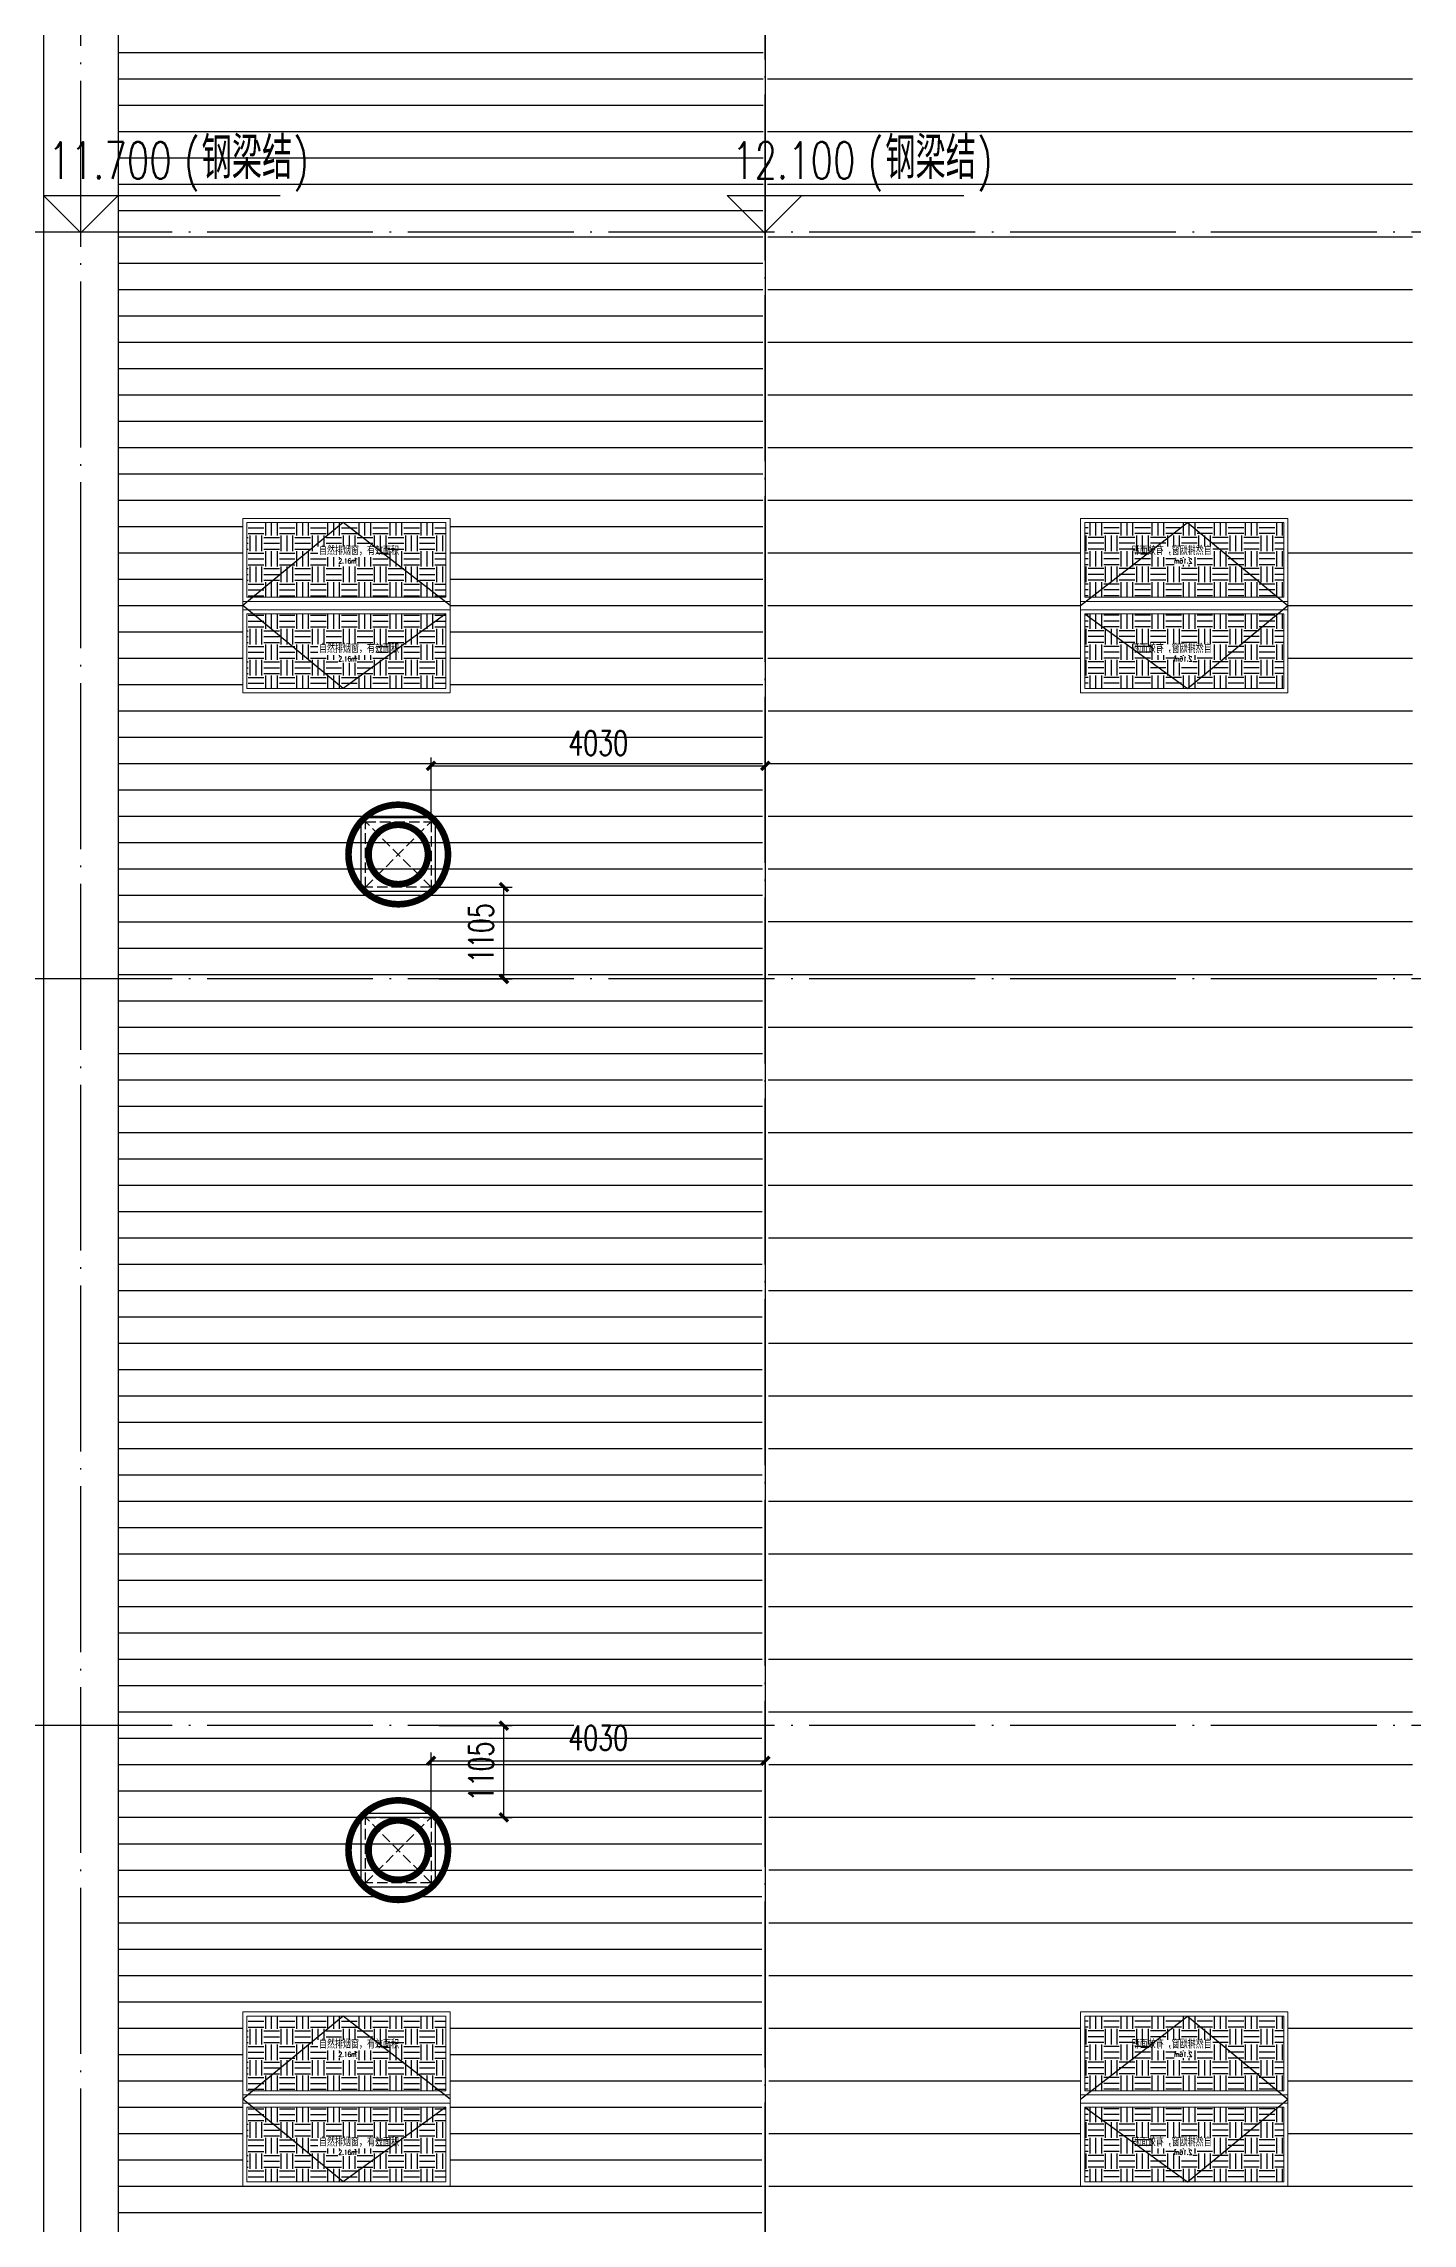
# Model space of a CAD drawing. Extents: x -555607 to 460190, y 498714 to 1664455.
# Drawn here: x 305596 to 322096, y 762821 to 789093 of the extents above; entities that cross this region are included whole.
import ezdxf

# ---------------------------------------------------------------- set-up
doc = ezdxf.new("R2010")
doc.units = 0
doc.header["$LTSCALE"] = 1000
doc.header["$MEASUREMENT"] = 0
for name, pattern in [('DASH', [0.35, 0.25, -0.1]), ('DOTE', [2.42, 2, -0.2, 0.02, -0.2]), ('HIDDEN', [9.525, 6.35, -3.175])]:
    doc.linetypes.add(name, pattern=pattern)
doc.layers.get('Defpoints').update_dxf_attribs({"color": 210})
for name, color, linetype in [('A-AXIS-DOTE', 14, 'DOTE'), ('A-AXIS-DP', 126, 'Continuous'), ('A-AXIS-SYMB', 3, 'Continuous'), ('A-HATCH-2', 251, 'Continuous'), ('A-LIN-V', 9, 'Continuous'), ('A-SFCE', 30, 'Continuous'), ('A-WINDOW', 8, 'Continuous'), ('SPACE', 7, 'Continuous'), ('SPACE_HATCH', 8, 'Continuous'), ('参考线', 8, 'Continuous'), ('外框', 1, 'HIDDEN'), ('暖通', 7, 'Continuous')]:
    doc.layers.add(name, color=color, linetype=linetype)
doc.layers.add('成型线', color=3, linetype='Continuous', lineweight=18)
doc.styles.add('_TCH_DIM', font='SIMPLEX', dxfattribs={"bigfont": 'GBCBIG'})
doc.styles.add('_TCH_DIM_T3', font='SIMPLEX', dxfattribs={"width": 0.705882, "bigfont": 'GBCBIG'})
doc.styles.add('_TCH_SPACE', font='SIMPLEX', dxfattribs={"height": 5, "bigfont": 'GBCBIG'})
doc.dimstyles.new('_TCH_ARCH&&100', dxfattribs={"dimtxt": 297.5, "dimasz": 100, "dimexe": 100, "dimexo": 100, "dimgap": 126.25, "dimtad": 1, "dimdec": 0, "dimzin": 0, "dimdsep": 46, "dimtxsty": '_TCH_DIM_T3', "dimblk": 'ARCHTICK', "dimcen": 0.09, "dimclrt": 7, "dimazin": 2, "dimtfac": 1, "dimtdec": 0, "dimtix": 1, "dimtmove": 2, "dimatfit": 3, "dimfxl": 100, "dimtolj": 1, "dimtzin": 0, "dimarcsym": 0})
pattern_1 = [(0, (0, 0), (187.5, 187.5), [187.5, -187.5]), (0, (0, 70.31), (187.5, 187.5), [187.5, -187.5]), (0, (0, 140.62), (187.5, 187.5), [187.5, -187.5]), (90, (23.44, 164.06), (-187.5, 187.5), [187.5, -187.5]), (90, (93.75, 164.06), (-187.5, 187.5), [187.5, -187.5]), (90, (164.06, 164.06), (-187.5, 187.5), [187.5, -187.5])]

# ---------------------------------------------------------------- blocks, each defined once
blk = doc.blocks.new('44')
blk.add_wipeout([(277446, 745270), (279946, 745270), (279946, 747370), (277446, 747370)]).dxf.layer = '参考线'
at = {"layer": 'SPACE_HATCH'}
h = blk.add_hatch(dxfattribs=at)
h.set_pattern_fill('土壤', color=250, scale=50, style=0)
h.set_pattern_definition(pattern_1)
h.paths.add_polyline_path([(277496, 746420), (279896, 746420), (279896, 747320), (277496, 747320)])
h.paths.add_polyline_path([(278352, 746904), (279057, 746904), (279057, 747034), (278352, 747034)])
h.paths.add_polyline_path([(278591, 746811), (278817, 746811), (278817, 746895), (278591, 746895)])
h = blk.add_hatch(dxfattribs=at)
h.set_pattern_fill('土壤', color=250, scale=50, style=0)
h.set_pattern_definition(pattern_1)
h.paths.add_polyline_path([(277496, 746220), (279896, 746220), (279896, 745320), (277496, 745320)])
h.paths.add_polyline_path([(278352, 745724), (279057, 745724), (279057, 745854), (278352, 745854)])
h.paths.add_polyline_path([(278591, 745631), (278817, 745631), (278817, 745715), (278591, 745715)])
at = {"layer": '外框', "color": 250}
for points in [[(279946, 746320), (278658, 747320), (277446, 746320)], [(279896, 746220), (278658, 745320), (277446, 746320)]]:
    blk.add_lwpolyline(points, dxfattribs=at)
at = {"layer": '成型线', "color": 8}
for p, q in [((279946, 745270), (279946, 747370)), ((277496, 746420), (279896, 746420)), ((277446, 746370), (279946, 746370)), ((277446, 746270), (279946, 746270)), ((277496, 746220), (279896, 746220))]:
    blk.add_line(p, q, dxfattribs=at)
for points in [[(279946, 745270), (277446, 745270), (277446, 747370), (279946, 747370)], [(277496, 746420), (277496, 747320), (279896, 747320), (279896, 746420)], [(279896, 746220), (279896, 745320), (277496, 745320), (277496, 746220)]]:
    blk.add_lwpolyline(points, dxfattribs=at)
at = {"layer": 'SPACE', "color": 250, "style": '_TCH_SPACE'}
for p in [(278365, 746930), (278365, 745750)]:
    blk.add_text('自然排烟窗，有效面积', height=96.5, dxfattribs=at).set_placement(p)
at = {"layer": 'SPACE', "color": 250, "style": '_TCH_SPACE', "width": 0.705882}
for s, height, p in [('2.16m', 59.5, (278600, 746828)), ('2', 29.8, (278792, 746863)), ('2.16m', 59.5, (278600, 745648)), ('2', 29.8, (278792, 745683))]:
    blk.add_text(s, height=height, dxfattribs=at).set_placement(p)
blk = doc.blocks.new('nr3453464')
at = {"layer": 'A-LIN-V'}
blk.add_blockref('44', (14050, 72000), dxfattribs=at)
at = {"layer": 'A-LIN-V', "xscale": -0.9999999999999998}
blk.add_blockref('44', (581542, 72000), dxfattribs=at)
blk = doc.blocks.new('242343243')
at = {"layer": 'A-WINDOW'}
for p in [(16500, -36000), (16500, -54000)]:
    blk.add_blockref('nr3453464', p, dxfattribs=at)
blk = doc.blocks.new('fengji')
at = {"layer": '暖通', "color": 7, "linetype": 'DASH', "ltscale": 0.5}
for p, q in [((-395, 395), (395, -395)), ((395, 395), (-395, -395))]:
    blk.add_line(p, q, dxfattribs=at)
at = {"layer": '暖通', "color": 7, "const_width": 79.8}
for points in [[(0, -600, -1), (0, 600, -1)], [(0, -600, 1), (0, 600, 1)]]:
    blk.add_lwpolyline(points, format="xyb", dxfattribs=at)
at = {"layer": '暖通', "color": 7, "ltscale": 0.5}
blk.add_lwpolyline([(-445, 445), (445, 445), (445, -445), (-445, -445)], close=True, dxfattribs=at)
at = {"layer": '暖通', "color": 7, "linetype": 'DASH', "const_width": 79.8}
for points in [[(0, -358, -1), (0, 358, -1)], [(0, -358, 1), (0, 358, 1)]]:
    blk.add_lwpolyline(points, format="xyb", dxfattribs=at)
at = {"layer": '暖通', "color": 7, "linetype": 'DASH', "ltscale": 0.5}
blk.add_lwpolyline([(-395, 395), (395, 395), (395, -395), (-395, -395)], close=True, dxfattribs=at)
blk = doc.blocks.new('_ArchTick')
at = {"color": 0, "linetype": 'ByBlock', "const_width": 0.4}
blk.add_lwpolyline([(-0.5, -0.5), (0.5, 0.5)], dxfattribs=at)
blk = doc.blocks.new('*D667')
at = {"layer": 'A-AXIS-DP', "color": 0, "lineweight": -2, "transparency": 16777216}
for p, q in [((310266, 779805), (310266, 780488)), ((310266, 780388), (314296, 780388)), ((314296, 779805), (314296, 780488))]:
    blk.add_line(p, q, dxfattribs=at)
at = {"layer": 'Defpoints', "color": 0, "transparency": 16777216}
for p in [(314296, 780388), (310266, 779705), (314296, 779705)]:
    blk.add_point(p, dxfattribs=at)
at = {"layer": 'A-AXIS-DP', "color": 0, "lineweight": -2, "transparency": 16777216, "xscale": 100, "yscale": 100, "zscale": 100, "rotation": 180}
blk.add_blockref('_ArchTick', (310266, 780388), dxfattribs=at)
at = {"layer": 'A-AXIS-DP', "color": 0, "lineweight": -2, "transparency": 16777216, "xscale": 100, "yscale": 100, "zscale": 100}
blk.add_blockref('_ArchTick', (314296, 780388), dxfattribs=at)
at = {"layer": 'A-AXIS-DP', "color": 7, "transparency": 16777216, "insert": (312281, 780663), "char_height": 297.5, "attachment_point": 5, "style": '_TCH_DIM_T3'}
blk.add_mtext('\\A1;4030', dxfattribs=at)
blk = doc.blocks.new('*D668')
at = {"layer": 'A-AXIS-DP', "color": 0, "lineweight": -2, "transparency": 16777216}
for p, q in [((310366, 778925), (311245, 778925)), ((311145, 777820), (311145, 778925)), ((310366, 777820), (311245, 777820))]:
    blk.add_line(p, q, dxfattribs=at)
at = {"layer": 'Defpoints', "color": 0, "transparency": 16777216}
for p in [(310266, 778925), (311145, 778925), (310266, 777820)]:
    blk.add_point(p, dxfattribs=at)
at = {"layer": 'A-AXIS-DP', "color": 0, "lineweight": -2, "transparency": 16777216, "xscale": 100, "yscale": 100, "zscale": 100}
for p, rotation in [((311145, 778925), 90), ((311145, 777820), 270)]:
    blk.add_blockref('_ArchTick', p, dxfattribs=dict(at, rotation=rotation))
at = {"layer": 'A-AXIS-DP', "color": 7, "transparency": 16777216, "insert": (310870, 778372), "char_height": 297.5, "attachment_point": 5, "rotation": 90, "style": '_TCH_DIM_T3'}
blk.add_mtext('\\A1;1105', dxfattribs=at)
blk = doc.blocks.new('*D696')
at = {"layer": 'A-AXIS-DP', "color": 0, "lineweight": -2, "transparency": 16777216}
for p, q in [((310266, 767815), (310266, 768498)), ((314296, 767815), (314296, 768498)), ((310266, 768398), (314296, 768398))]:
    blk.add_line(p, q, dxfattribs=at)
at = {"layer": 'Defpoints', "color": 0, "transparency": 16777216}
for p in [(314296, 768398), (310266, 767715), (314296, 767715)]:
    blk.add_point(p, dxfattribs=at)
at = {"layer": 'A-AXIS-DP', "color": 0, "lineweight": -2, "transparency": 16777216, "xscale": 100, "yscale": 100, "zscale": 100, "rotation": 180}
blk.add_blockref('_ArchTick', (310266, 768398), dxfattribs=at)
at = {"layer": 'A-AXIS-DP', "color": 0, "lineweight": -2, "transparency": 16777216, "xscale": 100, "yscale": 100, "zscale": 100}
blk.add_blockref('_ArchTick', (314296, 768398), dxfattribs=at)
at = {"layer": 'A-AXIS-DP', "color": 7, "transparency": 16777216, "insert": (312281, 768673), "char_height": 297.5, "attachment_point": 5, "style": '_TCH_DIM_T3'}
blk.add_mtext('\\A1;4030', dxfattribs=at)
blk = doc.blocks.new('*D697')
at = {"layer": 'A-AXIS-DP', "color": 0, "lineweight": -2, "transparency": 16777216}
for p, q in [((310366, 768820), (311245, 768820)), ((311145, 767715), (311145, 768820)), ((310366, 767715), (311245, 767715))]:
    blk.add_line(p, q, dxfattribs=at)
at = {"layer": 'Defpoints', "color": 0, "transparency": 16777216}
for p in [(310266, 768820), (311145, 768820), (310266, 767715)]:
    blk.add_point(p, dxfattribs=at)
at = {"layer": 'A-AXIS-DP', "color": 0, "lineweight": -2, "transparency": 16777216, "xscale": 100, "yscale": 100, "zscale": 100}
for p, rotation in [((311145, 768820), 90), ((311145, 767715), 270)]:
    blk.add_blockref('_ArchTick', p, dxfattribs=dict(at, rotation=rotation))
at = {"layer": 'A-AXIS-DP', "color": 7, "transparency": 16777216, "insert": (310870, 768267), "char_height": 297.5, "attachment_point": 5, "rotation": 90, "style": '_TCH_DIM_T3'}
blk.add_mtext('\\A1;1105', dxfattribs=at)
blk = doc.blocks.new('2312321321')
at = {"layer": '暖通', "rotation": 180}
for p in [(309870.8, 779320), (309870.8, 767320)]:
    blk.add_blockref('fengji', p, dxfattribs=at)
at = {"layer": 'A-AXIS-DP'}
for p1, p2, distance, picture, middle in [((310265.8, 779705), (314295.8, 779705), 682.9, '*D667', (312280.8, 780662.9)), ((310265.8, 777820), (310265.8, 778925), -879.2, '*D668', (310870, 778372.5)), ((310265.8, 767715), (314295.8, 767715), 682.9, '*D696', (312280.8, 768672.9)), ((310265.8, 767715), (310265.8, 768820), -879.2, '*D697', (310870, 768267.5))]:
    dim = blk.add_aligned_dim(p1=p1, p2=p2, distance=distance, dimstyle='_TCH_ARCH&&100', dxfattribs=at)
    dim.commit()
    dim.dimension.update_dxf_attribs({"geometry": picture, "text_midpoint": middle})

msp = doc.modelspace()

# ---------------------------------------------------------------- hatches: boundary and pattern name
at = {"layer": 'A-HATCH-2'}
h = msp.add_hatch(dxfattribs=at)
h.set_pattern_fill('ANSI31', color=250, scale=200, angle=135)
h.set_pattern_definition([(180, (0, 0), (-3e-14, -317.5), [])])
h.paths.add_polyline_path([(306495.8, 832220), (314295.8, 832220), (314295.8, 830430), (314241, 746374.3), (314295.8, 741420), (306495.8, 741420)])
h = msp.add_hatch(dxfattribs=at)
h.set_pattern_fill('ANSI31', color=250, scale=400, angle=135)
h.set_pattern_definition([(180, (0, 0), (-6e-14, -635), [])])
h.paths.add_polyline_path([(322095.8, 832220), (314295.8, 832220), (314295.8, 830430), (314350.6, 746374.3), (314295.8, 741420), (322095.8, 741420)])

# ---------------------------------------------------------------- linework, layer by layer
at = {"layer": 'A-AXIS-DOTE', "color": 250}
for p, q in [((306045.8, 735825.5), (306045.8, 841482.3)), ((314295.8, 735660), (314295.8, 841482.3)), ((355545.8, 786820), (237953.6, 786820)), ((355545.8, 777820), (237953.6, 777820)), ((355545.8, 768820), (237953.6, 768820))]:
    msp.add_line(p, q, dxfattribs=at)
at = {"layer": 'A-AXIS-SYMB', "color": 8}
for p, q in [((306045.8, 786811.6), (305595.8, 787261.6)), ((305595.8, 787261.6), (308445.8, 787261.6)), ((306045.8, 786811.6), (306495.8, 787261.6)), ((314287.4, 786811.6), (313837.4, 787261.6)), ((313837.4, 787261.6), (316687.4, 787261.6)), ((314287.4, 786811.6), (314737.4, 787261.6))]:
    msp.add_line(p, q, dxfattribs=at)
at = {"layer": 'A-LIN-V', "color": 8}
for points in [[(305595.8, 832220), (305595.8, 741420)], [(306495.8, 832220), (306495.8, 741420)]]:
    msp.add_lwpolyline(points, dxfattribs=at)
at = {"layer": 'A-SFCE', "color": 8}
msp.add_line((314295.8, 832220), (314295.8, 741420), dxfattribs=at)

# ---------------------------------------------------------------- texts
at = {"layer": 'A-AXIS-SYMB', "color": 8, "style": '_TCH_DIM', "width": 0.705882}
for s, height, p in [('(', 446.2, (307290, 787461.6)), (')', 446.2, (308605.9, 787461.6)), ('(', 446.2, (315531.6, 787461.6)), (')', 446.2, (316847.5, 787461.6)), ('11.700', 446.25, (305655, 787461.6)), ('12.100', 446.25, (313896.6, 787461.6))]:
    msp.add_text(s, height=height, dxfattribs=at).set_placement(p)
at = {"layer": 'A-AXIS-SYMB', "color": 8, "style": '_TCH_DIM'}
for p in [(307500, 787461.6), (315741.6, 787461.6)]:
    msp.add_text('钢梁结', height=506.38, dxfattribs=at).set_placement(p)

# ---------------------------------------------------------------- next in the draw order: block references
at = {"layer": 'A-WINDOW'}
msp.add_blockref('242343243', (0, 0), dxfattribs=at)

# ---------------------------------------------------------------- next in the draw order: block references
at = {"layer": '暖通', "color": 7}
msp.add_blockref('2312321321', (0, 0), dxfattribs=at)

doc.saveas('drawing.dxf')
